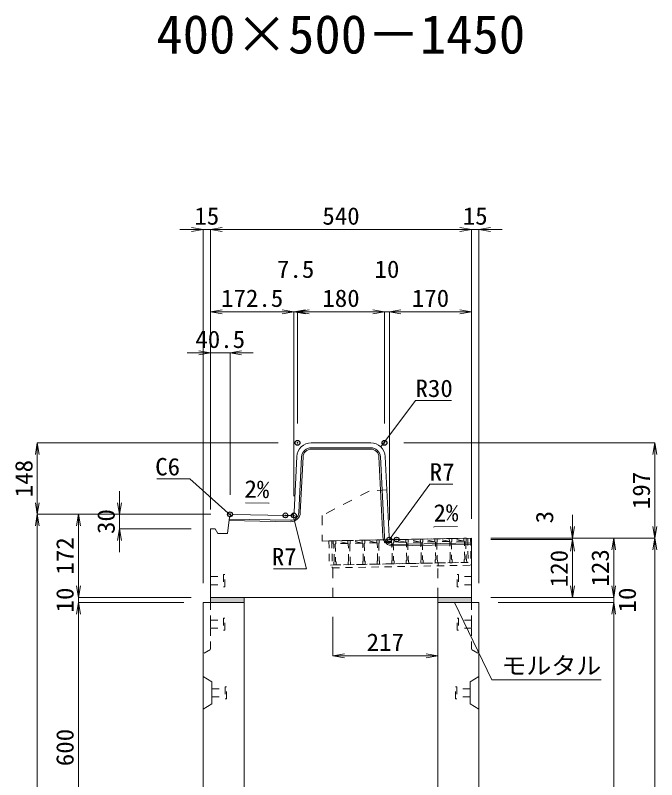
# Model space of a CAD drawing. Units: millimetres at full size. Extents: x -22536 to 51867, y -19720 to 38340.
# Drawn here: x 39376 to 40703, y -12587 to -11006 of the extents above; entities that cross this region are included whole.
import ezdxf
from ezdxf.enums import TextEntityAlignment as Align

# ---------------------------------------------------------------- set-up
doc = ezdxf.new("R2010")
doc.units = ezdxf.units.MM
doc.header["$LTSCALE"] = 20
doc.header["$PDMODE"] = 32
doc.header["$PDSIZE"] = 10
doc.linetypes.add('USER1', pattern=[2, 1, -1])
doc.linetypes.add('USER2', pattern=[1.35, 0.75, -0.6])
for name, color, linetype, lineweight in [('インサート', 3, 'USER2', 9), ('グレーチング', 7, 'USER2', 5), ('モルタル', 7, 'Continuous', 9), ('受枠', 3, 'USER2', 9), ('寸法線', 7, 'Continuous', 13), ('引出線', 4, 'Continuous', 13), ('本体', 2, 'Continuous', 13), ('目地', 132, 'Continuous', 5)]:
    doc.layers.add(name, color=color, linetype=linetype, lineweight=lineweight)
doc.layers.add('作業エリア', color=11, linetype='Continuous')
doc.layers.add('文字', color=7, linetype='Continuous')
doc.styles.add('ＭＳ 明朝', font='')
doc.styles.get('ＭＳ 明朝').set_extended_font_data('MS Mincho')

# ---------------------------------------------------------------- blocks, each defined once
blk = doc.blocks.new('open_arrow')
at = {"color": 0, "linetype": 'Continuous', "lineweight": -2}
blk.add_lwpolyline([(7.5, 1.25), (0, 0), (7.5, -1.25)], dxfattribs=at)

msp = doc.modelspace()

# ---------------------------------------------------------------- hatches: boundary and pattern name
at = {"layer": 'モルタル'}
for points in [[(39850, -12220), (39850, -12210), (39780, -12210), (39780, -12220)], [(40320, -12220), (40320, -12210), (40250, -12210), (40250, -12220)]]:
    msp.add_hatch(color=256, dxfattribs=at).paths.add_polyline_path(points)

# ---------------------------------------------------------------- linework, layer by layer
at = {"layer": 'インサート'}
for p, q in [((39780, -12166.5), (39807, -12166.5)), ((39780, -12166.5), (39780, -12183.5)), ((39810, -12162.5), (39807, -12162.5)), ((39807, -12162.5), (39807, -12187.5)), ((39810, -12187.5), (39810, -12162.5)), ((40290, -12162.5), (40293, -12162.5)), ((40290, -12187.5), (40290, -12162.5)), ((40293, -12162.5), (40293, -12187.5)), ((40320, -12166.5), (40293, -12166.5)), ((40320, -12166.5), (40320, -12183.5)), ((39780, -12183.5), (39807, -12183.5)), ((40320, -12183.5), (40293, -12183.5)), ((39807, -12187.5), (39810, -12187.5)), ((40293, -12187.5), (40290, -12187.5)), ((39780, -12256.5), (39807, -12256.5)), ((39780, -12256.5), (39780, -12273.5)), ((39810, -12252.5), (39807, -12252.5)), ((39807, -12252.5), (39807, -12277.5)), ((39810, -12277.5), (39810, -12252.5)), ((40290, -12252.5), (40293, -12252.5)), ((40290, -12277.5), (40290, -12252.5)), ((40293, -12252.5), (40293, -12277.5)), ((40320, -12256.5), (40293, -12256.5)), ((40320, -12256.5), (40320, -12273.5)), ((39780, -12273.5), (39807, -12273.5)), ((39807, -12277.5), (39810, -12277.5)), ((40293, -12277.5), (40290, -12277.5)), ((40320, -12273.5), (40293, -12273.5)), ((39783.2, -12398.5), (39810.2, -12398.5)), ((39783.2, -12398.5), (39783.2, -12415.5)), ((39813.2, -12394.5), (39810.2, -12394.5)), ((39810.2, -12394.5), (39810.2, -12419.5)), ((39813.2, -12419.5), (39813.2, -12394.5)), ((40286.8, -12394.5), (40289.8, -12394.5)), ((40286.8, -12419.5), (40286.8, -12394.5)), ((40289.8, -12394.5), (40289.8, -12419.5)), ((40316.8, -12398.5), (40289.8, -12398.5)), ((40316.8, -12398.5), (40316.8, -12415.5)), ((39783.2, -12415.5), (39810.2, -12415.5)), ((39810.2, -12419.5), (39813.2, -12419.5)), ((40289.8, -12419.5), (40286.8, -12419.5)), ((40316.8, -12415.5), (40289.8, -12415.5))]:
    msp.add_line(p, q, dxfattribs=at)
at = {"layer": 'グレーチング'}
for p, q in [((40033.97, -12092.54), (40308.92, -12087.21)), ((40094.07, -12097.37), (40068.96, -12091.86)), ((40124.07, -12096.79), (40098.96, -12091.28)), ((40154.06, -12096.21), (40128.95, -12090.7)), ((40184.06, -12095.63), (40158.95, -12090.12)), ((40214.05, -12095.05), (40188.94, -12089.54)), ((40244.05, -12094.47), (40218.93, -12088.96)), ((40274.04, -12093.89), (40248.93, -12088.38)), ((40304.04, -12093.31), (40278.92, -12087.8)), ((40064.08, -12097.95), (40038.97, -12092.44)), ((40064.08, -12097.95), (40039.08, -12098.44)), ((40094.07, -12097.37), (40069.08, -12097.86)), ((40124.07, -12096.79), (40099.07, -12097.28)), ((40154.06, -12096.21), (40129.07, -12096.7)), ((40184.06, -12095.63), (40159.06, -12096.12)), ((40214.05, -12095.05), (40189.06, -12095.54)), ((40244.05, -12094.47), (40219.05, -12094.95)), ((40274.04, -12093.89), (40249.05, -12094.37)), ((40304.04, -12093.31), (40279.04, -12093.79)), ((40034.94, -12142.53), (40309.89, -12137.21))]:
    msp.add_line(p, q, dxfattribs=at)
for points in [[(40068.8, -12134.87), (40069.81, -12135.85), (40069.93, -12141.85), (40064.93, -12141.95), (40064.82, -12135.95), (40065.8, -12134.93), (40065.1, -12098.93), (40064.08, -12097.95), (40063.96, -12091.96), (40068.96, -12091.86), (40069.08, -12097.86), (40068.1, -12098.88)], [(40098.79, -12134.29), (40099.81, -12135.27), (40099.92, -12141.27), (40094.93, -12141.37), (40094.81, -12135.37), (40095.79, -12134.35), (40095.09, -12098.35), (40094.07, -12097.37), (40093.96, -12091.38), (40098.96, -12091.28), (40099.07, -12097.28), (40098.09, -12098.3)], [(40128.78, -12133.71), (40129.8, -12134.69), (40129.92, -12140.69), (40124.92, -12140.79), (40124.8, -12134.79), (40125.78, -12133.77), (40125.09, -12097.77), (40124.07, -12096.79), (40123.95, -12090.79), (40128.95, -12090.7), (40129.07, -12096.7), (40128.09, -12097.72)], [(40158.78, -12133.13), (40159.8, -12134.11), (40159.91, -12140.11), (40154.91, -12140.2), (40154.8, -12134.21), (40155.78, -12133.19), (40155.08, -12097.19), (40154.06, -12096.21), (40153.95, -12090.21), (40158.95, -12090.12), (40159.06, -12096.12), (40158.08, -12097.14)], [(40185.77, -12132.61), (40185.08, -12096.61), (40184.06, -12095.63), (40183.94, -12089.63), (40188.94, -12089.54), (40189.06, -12095.54), (40188.08, -12096.55), (40188.77, -12132.55), (40189.79, -12133.53), (40189.91, -12139.53), (40184.91, -12139.62), (40184.79, -12133.63)], [(40215.77, -12132.03), (40215.07, -12096.03), (40214.05, -12095.05), (40213.94, -12089.05), (40218.93, -12088.96), (40219.05, -12094.95), (40218.07, -12095.97), (40218.77, -12131.97), (40219.79, -12132.95), (40219.9, -12138.95), (40214.9, -12139.04), (40214.79, -12133.04)], [(40249.05, -12094.37), (40248.06, -12095.39), (40248.76, -12131.39), (40249.78, -12132.37), (40249.9, -12138.37), (40244.9, -12138.46), (40244.78, -12132.46), (40245.76, -12131.44), (40245.07, -12095.45), (40244.05, -12094.47), (40243.93, -12088.47), (40248.93, -12088.38)], [(40279.04, -12093.79), (40278.06, -12094.81), (40278.76, -12130.81), (40279.78, -12131.79), (40279.89, -12137.79), (40274.89, -12137.88), (40274.78, -12131.88), (40275.76, -12130.86), (40275.06, -12094.87), (40274.04, -12093.89), (40273.92, -12087.89), (40278.92, -12087.8)], [(40304.89, -12137.3), (40304.77, -12131.3), (40305.75, -12130.28), (40305.05, -12094.29), (40304.04, -12093.31), (40303.92, -12087.31), (40308.92, -12087.21), (40309.03, -12093.21), (40308.05, -12094.23), (40308.75, -12130.23), (40309.77, -12131.21), (40309.89, -12137.21)], [(40033.97, -12092.54), (40038.97, -12092.44), (40039.08, -12098.44), (40038.1, -12099.46), (40038.8, -12135.45), (40039.82, -12136.43), (40039.94, -12142.43), (40034.94, -12142.53), (40034.82, -12136.53), (40035.8, -12135.51), (40035.1, -12099.52), (40034.09, -12098.53)]]:
    msp.add_lwpolyline(points, close=True, dxfattribs=at)
at = {"layer": 'モルタル'}
for points in [[(39780, -12210), (39850, -12210), (39850, -12220), (39780, -12220)], [(40250, -12210), (40320, -12210), (40320, -12220), (40250, -12220)]]:
    msp.add_lwpolyline(points, close=True, dxfattribs=at)
at = {"layer": '作業エリア'}
for p in [(39960, -11890), (40140, -11890), (39820.5, -12037.78), (39935, -12040), (39952.5, -12040), (40150, -12090), (40165, -12090)]:
    msp.add_point(p, dxfattribs=at)
at = {"layer": '受枠'}
for p, q in [((40024.97, -12092.71), (40317.92, -12087.04)), ((40311.92, -12087.16), (40312.89, -12137.15)), ((40317.92, -12087.04), (40319, -12143.03)), ((40024.97, -12092.71), (40025.94, -12142.7)), ((40030.97, -12092.59), (40032.05, -12148.58)), ((40312.89, -12137.15), (40025.94, -12142.7)), ((40032.05, -12148.58), (40319, -12143.03))]:
    msp.add_line(p, q, dxfattribs=at)
at = {"layer": '受枠', "linetype": 'Continuous'}
msp.add_line((40250.9, -12138.35), (40251.01, -12144.35), dxfattribs=at)
at = {"layer": '寸法線'}
for p, q in [((39828, -11448.91), (39717, -11448.91)), ((39765, -12180), (39765, -11448.91)), ((39780, -11448.91), (40320, -11448.91)), ((39780, -12027.78), (39780, -11448.91)), ((39780, -12027.78), (39780, -11448.91)), ((40272, -11448.91), (40383, -11448.91)), ((40320, -12047), (40320, -11448.91)), ((40320, -12047), (40320, -11448.91)), ((40335, -12180), (40335, -11448.91)), ((39780, -11618.91), (40000.5, -11618.91)), ((39780, -12027.78), (39780, -11618.91)), ((39904.5, -11618.91), (40008, -11618.91)), ((39952.5, -12000), (39952.5, -11618.91)), ((39952.5, -12000), (39952.5, -11618.91)), ((39960, -11850), (39960, -11618.91)), ((39960, -11618.91), (40140, -11618.91)), ((39960, -11850), (39960, -11618.91)), ((40092, -11618.91), (40198, -11618.91)), ((40140, -11850), (40140, -11618.91)), ((40140, -11850), (40140, -11618.91)), ((40150, -12050), (40150, -11618.91)), ((40150, -11618.91), (40320, -11618.91)), ((40150, -12050), (40150, -11618.91)), ((40320, -12047), (40320, -11618.91)), ((39732, -11703.91), (39868.5, -11703.91)), ((39780, -12027.78), (39780, -11703.91)), ((39820.5, -11997.78), (39820.5, -11703.91)), ((39422.06, -11890), (39422.06, -12037.78)), ((39920, -11890), (39422.06, -11890)), ((40180, -11890), (40698.78, -11890)), ((40698.78, -11890), (40698.78, -12087)), ((39592.06, -11989.78), (39592.06, -12115.78)), ((39780.5, -12037.78), (39422.06, -12037.78)), ((39422.06, -13670), (39422.06, -12037.78)), ((39780.5, -12037.78), (39422.06, -12037.78)), ((39507.06, -12037.78), (39507.06, -12210)), ((39780.5, -12037.78), (39507.06, -12037.78)), ((39780.5, -12037.78), (39592.06, -12037.78)), ((40528.78, -12039), (40528.78, -12138)), ((39740, -12067.78), (39592.06, -12067.78)), ((40360, -12087), (40528.78, -12087)), ((40360, -12087), (40613.78, -12087)), ((40360, -12087), (40698.78, -12087)), ((40360, -12087), (40698.78, -12087)), ((40360, -12090), (40528.78, -12090)), ((40360, -12090), (40528.78, -12090)), ((40528.78, -12090), (40528.78, -12210)), ((40613.78, -12087), (40613.78, -12210)), ((40698.78, -12087), (40698.78, -13670)), ((39507.06, -12162), (39507.06, -12268)), ((40613.78, -12162), (40613.78, -12268)), ((39740, -12210), (39507.06, -12210)), ((39740, -12210), (39507.06, -12210)), ((40360, -12210), (40528.78, -12210)), ((40360, -12210), (40613.78, -12210)), ((40360, -12210), (40613.78, -12210)), ((39725, -12220), (39507.06, -12220)), ((39507.06, -12220), (39507.06, -12820)), ((39725, -12220), (39507.06, -12220)), ((40375, -12220), (40613.78, -12220)), ((40375, -12220), (40613.78, -12220)), ((40613.78, -12220), (40613.78, -13670)), ((40033, -12250), (40033, -12330.23)), ((40033, -12330.23), (40250, -12330.23))]:
    msp.add_line(p, q, dxfattribs=at)
at = {"layer": '引出線'}
for points in [[(40132.14, -11898.26), (40203.9, -11802.42), (40278.58, -11802.42)], [(39823.13, -12040.82), (39737.22, -11964.53), (39668.88, -11964.53)], [(40151.83, -12088.07), (40233.35, -11975.32), (40281.28, -11975.32)], [(39901.24, -12014.96), (39852.5, -12013.99), (39901.25, -12014.96)], [(39950.67, -12038.07), (39978.33, -12150.5), (39910.4, -12150.5)], [(40241.91, -12064.01), (40290.62, -12063.03), (40241.88, -12064.01)], [(40285, -12220), (40361.7, -12379.77), (40587.62, -12379.77)]]:
    msp.add_lwpolyline(points, dxfattribs=at)
at = {"layer": '本体'}
for p, q in [((39988.54, -11890), (40111.46, -11890)), ((39952.83, -12033.35), (39958.57, -11918.5)), ((40149.67, -12083.35), (40141.43, -11918.5)), ((39819.76, -12043.74), (39815.5, -12077.78)), ((39819.76, -12043.74), (39826.5, -12037.9)), ((39935, -12040), (39826.5, -12037.9)), ((39935, -12040), (39945.84, -12040)), ((39780, -12067.78), (39780, -12210)), ((39790, -12067.78), (39780, -12067.78)), ((39795, -12077.78), (39790, -12067.78)), ((39815.5, -12077.78), (39795, -12077.78)), ((40165, -12090), (40156.66, -12090)), ((40165, -12090), (40320, -12087)), ((40320, -12210), (40320, -12087)), ((40320, -12210), (39780, -12210)), ((39765, -12220), (39765, -13670)), ((39850, -12220), (39765, -12220)), ((39850, -12220), (39850, -12725.96)), ((40250, -12725.96), (40250, -12220)), ((40335, -12220), (40250, -12220)), ((40335, -13670), (40335, -12220))]:
    msp.add_line(p, q, dxfattribs=at)
at = {"layer": '本体', "linetype": 'USER1'}
for p, q in [((40108, -11990), (40011, -12040)), ((40144.85, -11987), (40108, -11990)), ((40011, -12040), (40011, -12092.98)), ((40011, -12092.98), (40165, -12090)), ((40250, -12210), (40250, -12138.36)), ((40033, -12210), (40033, -12142.56))]:
    msp.add_line(p, q, dxfattribs=at)
at = {"layer": '本体', "linetype": 'USER2', "lineweight": 9}
for p, q in [((39780, -12220), (39780, -12317)), ((40320, -12220), (40320, -12317)), ((39780, -12317), (39765, -12326.5)), ((40320, -12317), (40335, -12326.5))]:
    msp.add_line(p, q, dxfattribs=at)
at = {"layer": '本体', "lineweight": 9}
for p, q in [((39765, -12373), (39783.2, -12384.5)), ((40335, -12373), (40316.8, -12384.5)), ((39783.2, -12384.5), (39783.2, -12429.5)), ((40316.8, -12384.5), (40316.8, -12429.5)), ((39765, -12441), (39783.2, -12429.5)), ((40335, -12441), (40316.8, -12429.5))]:
    msp.add_line(p, q, dxfattribs=at)
at = {"layer": '本体'}
for centre, radius, start, end in [((39988.54, -11920), 30, 90, 177.13759), ((40111.46, -11920), 30, 2.86241, 90), ((39945.84, -12033), 7, 270, 357.13759), ((40156.66, -12083), 7, 182.86241, 270)]:
    msp.add_arc(centre, radius, start, end, dxfattribs=at)
at = {"layer": '目地'}
for p, q in [((40111.46, -11900), (39988.54, -11900)), ((40111.46, -11903), (39988.54, -11903)), ((39968.56, -11919), (39962.81, -12034.06)), ((39971.56, -11919.15), (39965.81, -12034.21)), ((40136.69, -12084.16), (40128.44, -11919.15)), ((40139.69, -12084.01), (40131.44, -11919)), ((39945.44, -12053.2), (39818.88, -12050.75)), ((39945.5, -12050.21), (39819.25, -12047.76)), ((40320, -12097), (40157, -12100.16)), ((40320, -12100), (40157.05, -12103.16))]:
    msp.add_line(p, q, dxfattribs=at)
for centre, radius, start, end in [((39988.54, -11920), 20, 90, 177.13759), ((40111.46, -11920), 20, 2.86241, 90), ((39988.54, -11920), 17, 90, 177.13759), ((40111.46, -11920), 17, 2.86241, 90), ((39945.83, -12033.21), 20, 268.89119, 357.13759), ((39945.83, -12033.21), 17, 268.89119, 357.13759), ((40156.67, -12083.16), 20, 182.86241, 271.10881), ((40156.67, -12083.16), 17, 182.86241, 271.10881)]:
    msp.add_arc(centre, radius, start, end, dxfattribs=at)

# ---------------------------------------------------------------- block references
at = {"layer": '寸法線', "xscale": 3.2, "yscale": 3.2}
for p, rotation in [((39765, -11448.91), 180), ((40320, -11448.91), 180), ((40320, -11448.91), 180), ((39952.5, -11618.91), 180), ((40140, -11618.91), 180), ((40140, -11618.91), 180), ((40320, -11618.91), 180), ((39780, -11703.91), 180), ((39422.06, -11890), 270), ((40698.78, -11890), 270), ((39422.06, -12037.78), 90), ((39592.06, -12037.78), 90), ((39422.06, -12037.78), 270), ((39507.06, -12037.78), 270), ((39592.06, -12067.78), 270), ((40528.78, -12087), 90), ((40698.78, -12087), 90), ((40528.78, -12090), 270), ((40528.78, -12090), 270), ((40613.78, -12087), 270), ((40698.78, -12087), 270), ((39507.06, -12210), 90), ((39507.06, -12210), 90), ((40528.78, -12210), 90), ((40613.78, -12210), 90), ((40613.78, -12210), 90), ((39507.06, -12220), 270), ((39507.06, -12220), 270), ((40613.78, -12220), 270), ((40613.78, -12220), 270), ((40250, -12330.23), 180)]:
    msp.add_blockref('open_arrow', p, dxfattribs=dict(at, rotation=rotation))
for p in [(39780, -11448.91), (39780, -11448.91), (40335, -11448.91), (39780, -11618.91), (39952.5, -11618.91), (39960, -11618.91), (39960, -11618.91), (40150, -11618.91), (40150, -11618.91), (39820.5, -11703.91), (40033, -12330.23)]:
    msp.add_blockref('open_arrow', p, dxfattribs=at)
at = {"layer": '引出線', "xscale": 0.0533, "yscale": 0.0533}
for p, rotation in [((40132.14, -11898.26), 53.2), ((39901.24, -12014.96), 178.9), ((39823.13, -12040.82), 138.4), ((39950.67, -12038.07), 283.8), ((40241.91, -12064.01), 1.1), ((40151.83, -12088.07), 54.1), ((40285, -12220), 295.6)]:
    msp.add_blockref('open_arrow', p, dxfattribs=dict(at, rotation=rotation))

# ---------------------------------------------------------------- texts
at = {"layer": '寸法線', "style": 'ＭＳ 明朝', "width": 1.05}
for s, p in [('15', (39772.5, -11420.91)), ('540', (40050, -11420.91)), ('15', (40327.5, -11420.91)), ('7.5', (39956.25, -11530.91)), ('10', (40145, -11530.91)), ('172.5', (39866.25, -11590.91)), ('180', (40050, -11590.91)), ('170', (40235, -11590.91)), ('40.5', (39800.25, -11675.91)), ('217', (40141.5, -12302.23))]:
    msp.add_text(s, height=36.03, dxfattribs=at).set_placement(p, align=Align.MIDDLE_CENTER)
for s, p in [('148', (39394.06, -11963.89)), ('197', (40670.78, -11988.5)), ('30', (39564.06, -12052.78)), ('3', (40470.78, -12043.66)), ('172', (39479.06, -12123.89)), ('120', (40500.78, -12150)), ('123', (40585.78, -12148.5)), ('10', (39479.06, -12215)), ('10', (40641.78, -12215)), ('600', (39479.06, -12520))]:
    msp.add_text(s, height=36.03, rotation=90, dxfattribs=at).set_placement(p, align=Align.MIDDLE_CENTER)
at = {"layer": '引出線', "style": 'ＭＳ 明朝', "width": 1.05}
for s, p in [('R30', (40203.9, -11759.22)), ('R7', (40233.35, -11932.12)), ('モルタル', (40381.7, -12332.66))]:
    msp.add_text(s, height=36.03, dxfattribs=at).set_placement(p, align=Align.TOP_LEFT)
for s, p in [('C6', (39717.22, -11921.33)), ('R7', (39958.33, -12107.3))]:
    msp.add_text(s, height=36.03, dxfattribs=at).set_placement(p, align=Align.TOP_RIGHT)
msp.add_text('2%', height=36.03, rotation=358.854, dxfattribs=at).set_placement((39902.18, -11968.07), align=Align.TOP_RIGHT)
msp.add_text('2%', height=36.03, rotation=1.146, dxfattribs=at).set_placement((40240.94, -12017.11), align=Align.TOP_LEFT)
at = {"layer": '文字', "style": 'ＭＳ 明朝'}
msp.add_text('400×500－1450', height=80.06, dxfattribs=at).set_placement((40049.52, -11044.97), align=Align.MIDDLE_CENTER)

doc.saveas('drawing.dxf')
